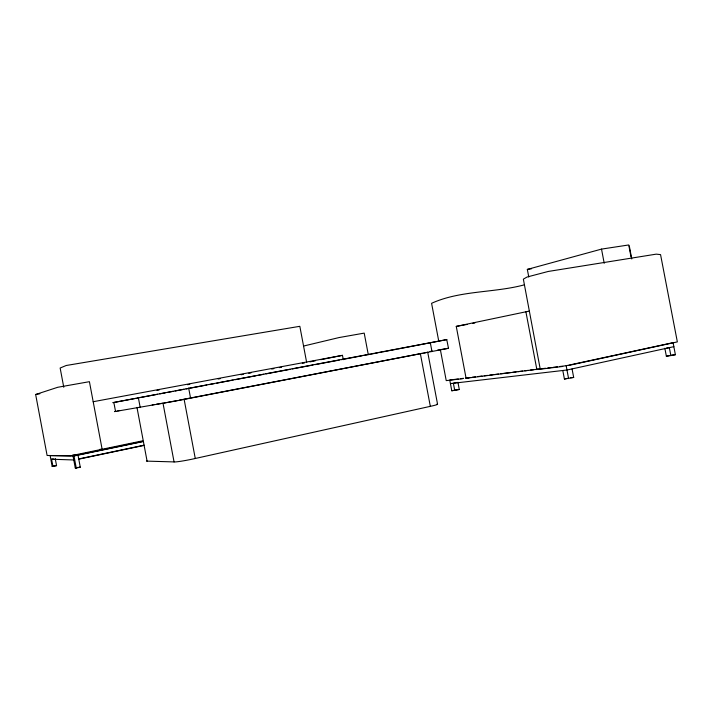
<?xml version="1.0" encoding="UTF-8"?>
<svg xmlns="http://www.w3.org/2000/svg" width="713" height="713" viewBox="0 0 713 713"><rect width="100%" height="100%" fill="white"/><g stroke="black" fill="none" stroke-linecap="round" stroke-linejoin="round"><path stroke-width="1.07" d="M135.737 398.389L112.877 402.649L446.757 339.602L448.486 348.283L174.667 401.232L114.561 411.606L116.067 411.249M437.559 404.235L427.711 352.195L426.784 352.409M142.431 440.866L70.614 455.821L47.103 455.473L35.65 394.494L57.726 387.284L89.419 381.678L102.128 449.252L100.007 449.288M528.77 277L527.335 269.407L601.522 249.104L628.741 244.96L631.005 256.894M303.56 346.046L339.112 337.552L364.209 333.114L368.282 354.646M146.557 460.874A14.92 0.891 -11.4 0 0 146.575 461.115L175.077 461.944A16.239 1.078 -11.3 0 0 192.465 459.11L432.408 405.884A14.305 0.865 -10.4 0 0 436.944 404.119M562.798 370.493L564.411 379.022L567.45 378.345M664.846 348.238L666.37 356.268L669.962 355.466M564.411 379.022L573.68 377.444L572.058 368.897M666.37 356.268L675.38 354.717L673.09 342.65L566.158 365.724L559.669 366.518M673.847 346.67L566.978 370.011L450.429 383.594M458.29 378.959L449.751 380.011L451.784 390.76L459.288 389.467L457.924 382.284M143.384 441.311L73.02 455.981L75.275 467.969L76.246 468.04L80.275 467.175L78.02 455.161L72.753 455.099M529.153 311.118L456.258 326.394L466.088 378.273L540.196 368.906M568.974 365.377L677.35 341.901L660.559 254.621L656.254 254.14L548.27 271.448L527.112 277L523.36 279.157L540.231 369.12M451.784 390.76L459.288 389.467M75.275 467.969L78.278 467.327M466.088 378.273L469.341 377.587M143.447 441.507L73.992 455.999L50.133 455.634L52.147 466.347L56.559 465.634L55.213 458.468M52.147 466.347L56.559 465.634M457.015 382.471L453.379 383.246L454.742 390.448M79.963 458.673L144.115 445.179M78.769 459.163L143.99 445.429M52.922 466.4L51.577 459.225L53.395 458.851M446.837 339.593L398.13 348.96M117.716 410.902L119.909 410.456M309.923 361.874L315.351 360.787M320.779 359.7L342.472 355.341L343.292 359.673M426 352.57L423.816 353.006M179.177 400.171L422.444 353.274M386.517 351.17L397.043 349.165M362.195 355.778L341.447 359.682M364.191 355.404L370.243 354.254M371.259 354.067L374.28 353.496M375.27 353.309L378.238 352.748M379.191 352.561L382.061 352.017M382.961 351.848L385.68 351.331M177.065 400.581L167.591 402.346M140.105 397.569L157.618 394.271M159.801 393.861L165.273 392.836M167.466 392.417L172.938 391.392M175.122 390.982L183.874 389.334M186.066 388.924L206.859 385.011M209.043 384.592L214.515 383.567M216.707 383.157L233.115 380.065M235.308 379.655L256.101 375.742M258.284 375.332L263.757 374.298M265.949 373.888L290.022 369.361M292.205 368.951L312.998 365.038M315.191 364.628L339.263 360.092M136.825 398.184L139.017 397.774M93.189 401.722L342.472 355.341M156.985 390.421L159.168 390.011M187.581 384.717L189.765 384.316M218.169 379.022L220.353 378.612M241.119 374.744L243.302 374.334M248.766 373.318L250.949 372.917M271.706 369.049L273.89 368.639M279.353 367.623L281.546 367.213M302.303 363.345L304.487 362.935M456.258 326.394L467.175 324.415M472.63 323.417L474.805 323.025M35.65 394.494L39.875 393.745M166.156 402.604L163.972 402.988M430.028 351.482L432.203 351.099M437.63 350.136L448.486 348.283M523.957 284.942C493.966 292.954 459.947 290.36 431.588 303.31L438.807 341.429M152.154 404.913L154.32 404.565M156.486 404.209L162.992 403.157L174.07 461.962M527.335 269.407L531.604 268.739M666.646 348.006L669.347 347.659L670.88 355.725M460.42 378.701L463.619 378.309M465.758 378.042L469.974 377.525M472.166 377.257L475.455 376.856M477.657 376.58L482.041 376.045M484.234 375.778L487.532 375.368M489.724 375.1L493.013 374.699M495.214 374.432L498.503 374.022M500.695 373.755L510.57 372.543M512.763 372.275L516.06 371.874M518.253 371.598L522.638 371.063M524.839 370.796L528.128 370.386M530.32 370.118L533.618 369.717M535.811 369.45L545.605 368.247M547.771 367.979L551.015 367.578M553.181 367.32L557.504 366.785M462.728 378.683L446.231 380.626L440.456 350.136M541.105 369.102L562.753 366.455M671.762 355.154L675.38 354.717M570.525 377.783L573.68 377.444M51.577 459.225L73.778 459.974M79.286 467.113L80.275 467.175M629.294 245.958L631.771 258.979M601.522 249.104L604.214 263.275M566.158 365.724L568.6 378.585M525.882 311.715L536.871 369.619M430.296 342.668L431.998 351.616M420.358 353.675L430.331 406.365M306.67 362.534L299.834 326.313L66.184 365.502L60.15 368.024L63.769 387.275M188.669 388.095L190.567 398.193M184.106 399.227L195.273 458.504M138.349 397.64L140.211 407.551M136.967 407.373L147.092 461.168M113.848 402.444L115.551 411.49M73.992 455.999L76.246 468.04"/></g></svg>
